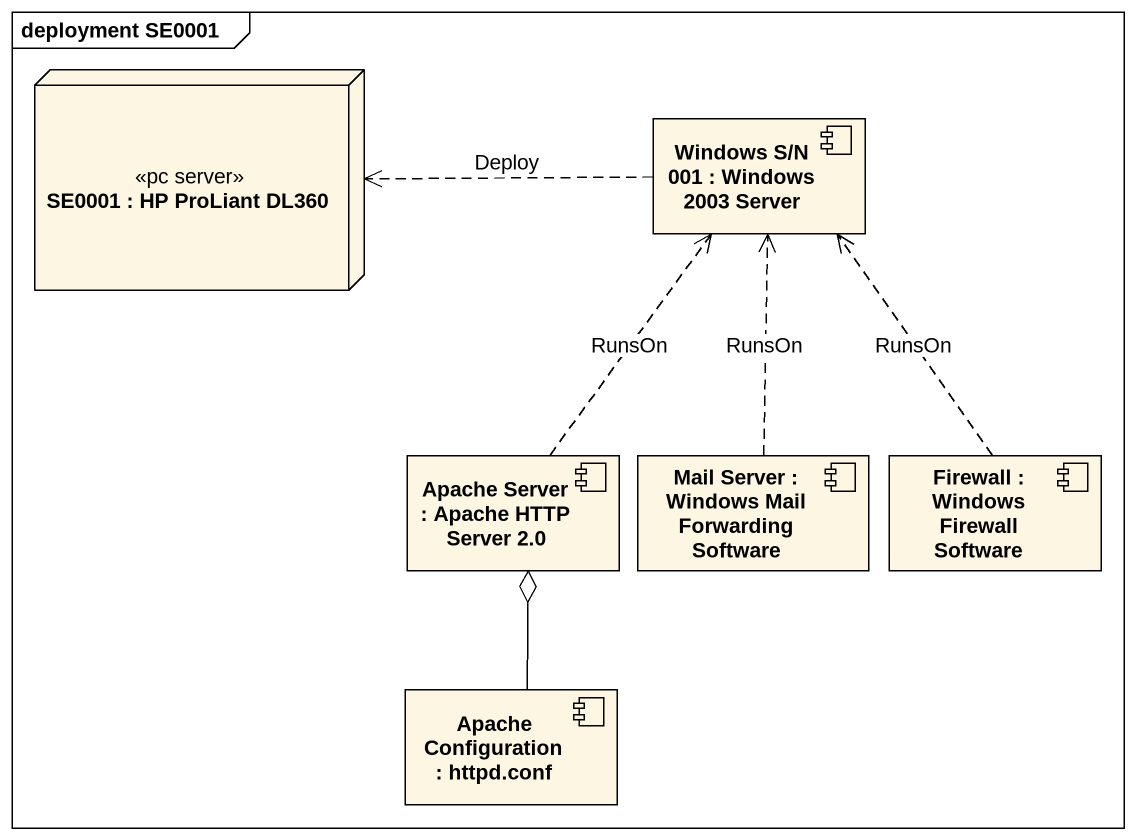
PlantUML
@startuml
mainframe deployment SE0001
node "SE0001 : HP ProLiant DL360" as SE0001 <<pc server>>
component "Windows S/N 001 : Windows 2003 Server" as Windows_S_N_001
component "Apache Server : Apache HTTP Server 2.0" as Apache_Server
component "Mail Server : Windows Mail Forwarding Software" as Mail_Server
component "Firewall : Windows Firewall Software" as Firewall
component "Apache Configuration : httpd.conf" as Apache_Configuration
Windows_S_N_001 .left.> SE0001 : Deploy
Apache_Server .up.> Windows_S_N_001 : RunsOn
Mail_Server .up.> Windows_S_N_001 : RunsOn
Firewall .up.> Windows_S_N_001 : RunsOn
Apache_Configuration -up-o Apache_Server
@enduml
